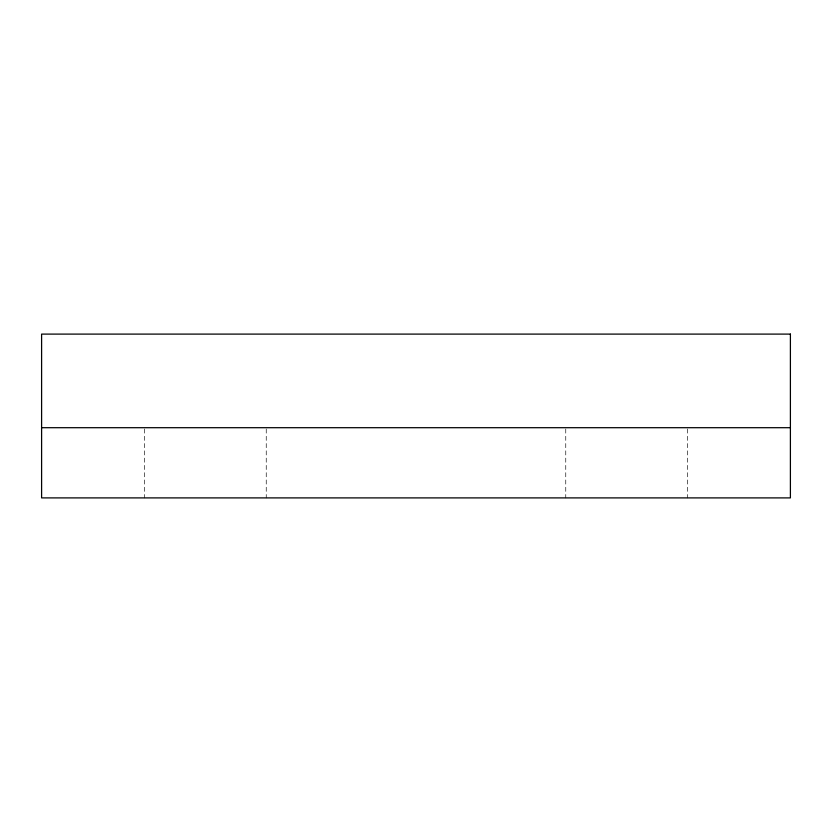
<?xml version="1.0" encoding="UTF-8"?>
<svg xmlns="http://www.w3.org/2000/svg" width="832" height="832" viewBox="0 0 832 832"><rect width="100%" height="100%" fill="white"/><g stroke="black" fill="none" stroke-linecap="round" stroke-linejoin="round"><path stroke-width="0.62" stroke-dasharray="4.16 3.12" d="M687.44 428.979L687.44 497.9M565.76 428.979L565.76 497.9M266.24 428.979L266.24 497.9M144.56 428.979L144.56 497.9"/><path stroke-width="1.25" d="M41.6 427.7L790.4 427.7M790.4 334.1L41.6 334.1L41.6 497.9L790.4 497.9L790.4 334.1"/></g></svg>
